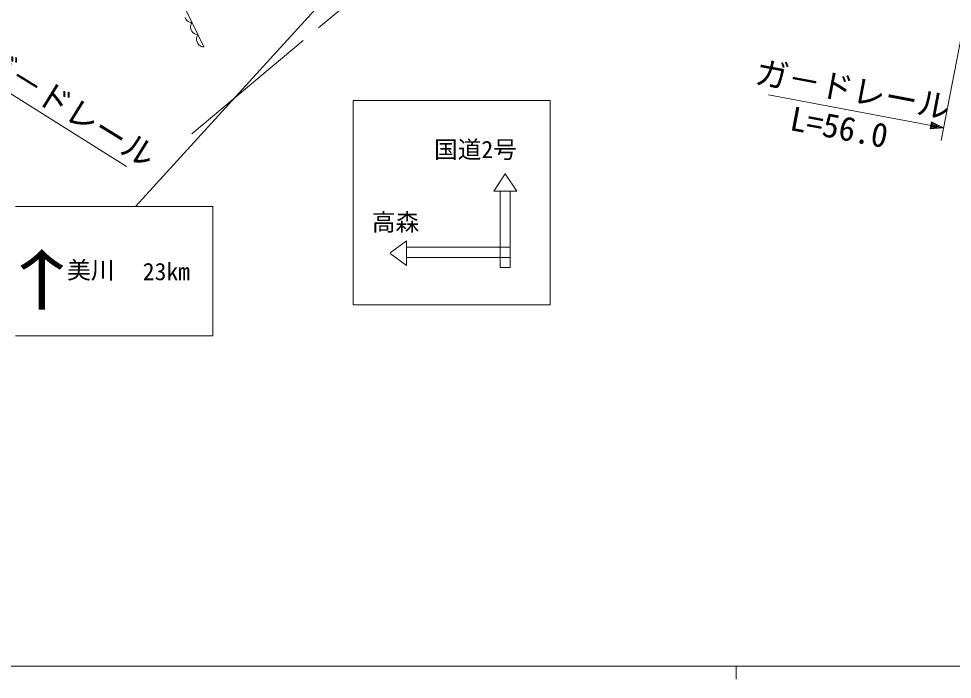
# Model space of a CAD drawing. Units: millimetres, scale not verified. Extents: x 40000 to 680000, y 20000 to 380000.
# Drawn here: x 213430 to 284450, y 204000 to 254250 of the extents above; entities that cross this region are included whole.
import ezdxf
from ezdxf.enums import TextEntityAlignment as Align

# ---------------------------------------------------------------- set-up
doc = ezdxf.new("R2010")
doc.units = ezdxf.units.MM
doc.header["$LTSCALE"] = 1000
doc.linetypes.add('CHAIN', pattern=[18.5, 12, -1.5, 3.5, -1.5])
for name, color, linetype, lineweight in [('M-BGD', 7, 'Continuous', 13), ('M-BMK', 2, 'CHAIN', 13), ('M-STR-HTXT', 7, 'Continuous', 13), ('M-STR-STRC', 7, 'Continuous', 13), ('M-TTL-BAND', 7, 'Continuous', 13)]:
    doc.layers.add(name, color=color, linetype=linetype, lineweight=lineweight)
doc.styles.add('ＭＳ ゴシック', font='')
doc.styles.get('ＭＳ ゴシック').set_extended_font_data('MS Gothic')

msp = doc.modelspace()

# ---------------------------------------------------------------- linework, layer by layer
at = {"layer": 'M-BGD'}
for p, q in [((221695, 264032), (227524, 252097)), ((226097, 254331), (226151, 254220)), ((226151, 254220), (226223, 254119)), ((226223, 254119), (226331, 254036)), ((226331, 254036), (226420, 253990)), ((226420, 253990), (226501, 253963)), ((226501, 253963), (226617, 253954)), ((226529, 253768), (226511, 253666)), ((226511, 253666), (226512, 253527)), ((226555, 253852), (226529, 253768)), ((226617, 253954), (226555, 253852)), ((226512, 253527), (226548, 253407)), ((226548, 253407), (226602, 253296)), ((226602, 253296), (226674, 253194)), ((226674, 253194), (226782, 253111)), ((226782, 253111), (226872, 253066)), ((226872, 253066), (226952, 253038)), ((226952, 253038), (227069, 253030)), ((226980, 252844), (226963, 252742)), ((227006, 252927), (226980, 252844)), ((227069, 253030), (227006, 252927)), ((226963, 252742), (226963, 252603)), ((226963, 252603), (227000, 252482)), ((227000, 252482), (227054, 252371)), ((227054, 252371), (227126, 252270)), ((227126, 252270), (227234, 252187)), ((227234, 252187), (227323, 252141)), ((227323, 252141), (227404, 252114)), ((227404, 252114), (227520, 252105))]:
    msp.add_line(p, q, dxfattribs=at)
at = {"layer": 'M-BMK'}
msp.add_line((249264, 264456), (226599, 245494), dxfattribs=at)
at = {"layer": 'M-STR-HTXT'}
for p, q in [((206565, 252463), (221644, 243010)), ((283603, 244985), (285119, 252812)), ((270468, 248447), (283790, 245951)), ((282756, 245864), (282861, 246405)), ((283790, 245951), (282756, 245864)), ((282810, 245934), (282885, 246321)), ((283515, 246002), (282810, 245934)), ((282861, 246405), (283790, 245951)), ((282864, 246004), (282909, 246236)), ((283358, 246032), (282864, 246004)), ((282885, 246321), (283515, 246002)), ((282909, 246236), (283358, 246032)), ((282919, 246074), (282934, 246152)), ((283122, 246076), (282919, 246074)), ((282934, 246152), (283122, 246076))]:
    msp.add_line(p, q, dxfattribs=at)
at = {"layer": 'M-STR-STRC'}
for p, q in [((222316, 239954), (244377, 264184)), ((238874, 248029), (238874, 232484)), ((238874, 248029), (253865, 248029)), ((253865, 248029), (253865, 232484)), ((250440, 242437), (249565, 241142)), ((249565, 241142), (250440, 242437)), ((250440, 242437), (251314, 241142)), ((250440, 242437), (251314, 241142)), ((250065, 241142), (249565, 241142)), ((251314, 241142), (249565, 241142)), ((250814, 241142), (250065, 241142)), ((250065, 241142), (250814, 241142)), ((250065, 241142), (250065, 236867)), ((251314, 241142), (250814, 241142)), ((250814, 241142), (250814, 237566)), ((213199, 239970), (228191, 239970)), ((228191, 239970), (228191, 230124)), ((242926, 237348), (241676, 236441)), ((242926, 235486), (242926, 237348)), ((250814, 237566), (250814, 236867)), ((242926, 236867), (250065, 236867)), ((245478, 236867), (246192, 236867)), ((246192, 236867), (250814, 236867)), ((250814, 236867), (250065, 236867)), ((250065, 236867), (250814, 236867)), ((250065, 236867), (250065, 236090)), ((250065, 236867), (250065, 236090)), ((250814, 236867), (250814, 236090)), ((250814, 236867), (250814, 236090)), ((241676, 236393), (242926, 235486)), ((250065, 236090), (242926, 236090)), ((246192, 236090), (250814, 236090)), ((250814, 236090), (250065, 236090)), ((250065, 236090), (250814, 236090)), ((250065, 236090), (250065, 235333)), ((250814, 236090), (250814, 235333)), ((250814, 235333), (250065, 235333)), ((238874, 232484), (253865, 232484)), ((228191, 230124), (213199, 230124))]:
    msp.add_line(p, q, dxfattribs=at)
at = {"layer": 'M-TTL-BAND'}
for p, q in [((40000, 205000), (579000, 205000)), ((268000, 205000), (268000, 204000))]:
    msp.add_line(p, q, dxfattribs=at)

# ---------------------------------------------------------------- texts
at = {"layer": 'M-STR-HTXT', "style": 'ＭＳ ゴシック'}
for s, rotation, p in [('ガ－ドレール', 328.279, (210095, 250222)), ('ガ－ドレール', 349.3, (269246, 248808)), ('L=56.0', 349.3, (271899, 245253))]:
    msp.add_text(s, height=1833, rotation=rotation, dxfattribs=at).set_placement(p, align=Align.BOTTOM_LEFT)
at = {"layer": 'M-STR-STRC', "style": 'ＭＳ ゴシック'}
for s, p in [('国道2号', (245027, 243245)), ('高森', (240296, 237718)), ('美川\u3000', (217119, 234074)), ('23km', (222870, 233961))]:
    msp.add_text(s, height=1320, dxfattribs=at).set_placement(p, align=Align.BOTTOM_LEFT)
at = {"layer": 'M-STR-STRC', "style": 'ＭＳ ゴシック', "width": 1.4}
msp.add_text('↑', height=3666, dxfattribs=at).set_placement((211700, 231420), align=Align.BOTTOM_LEFT)

doc.saveas('drawing.dxf')
